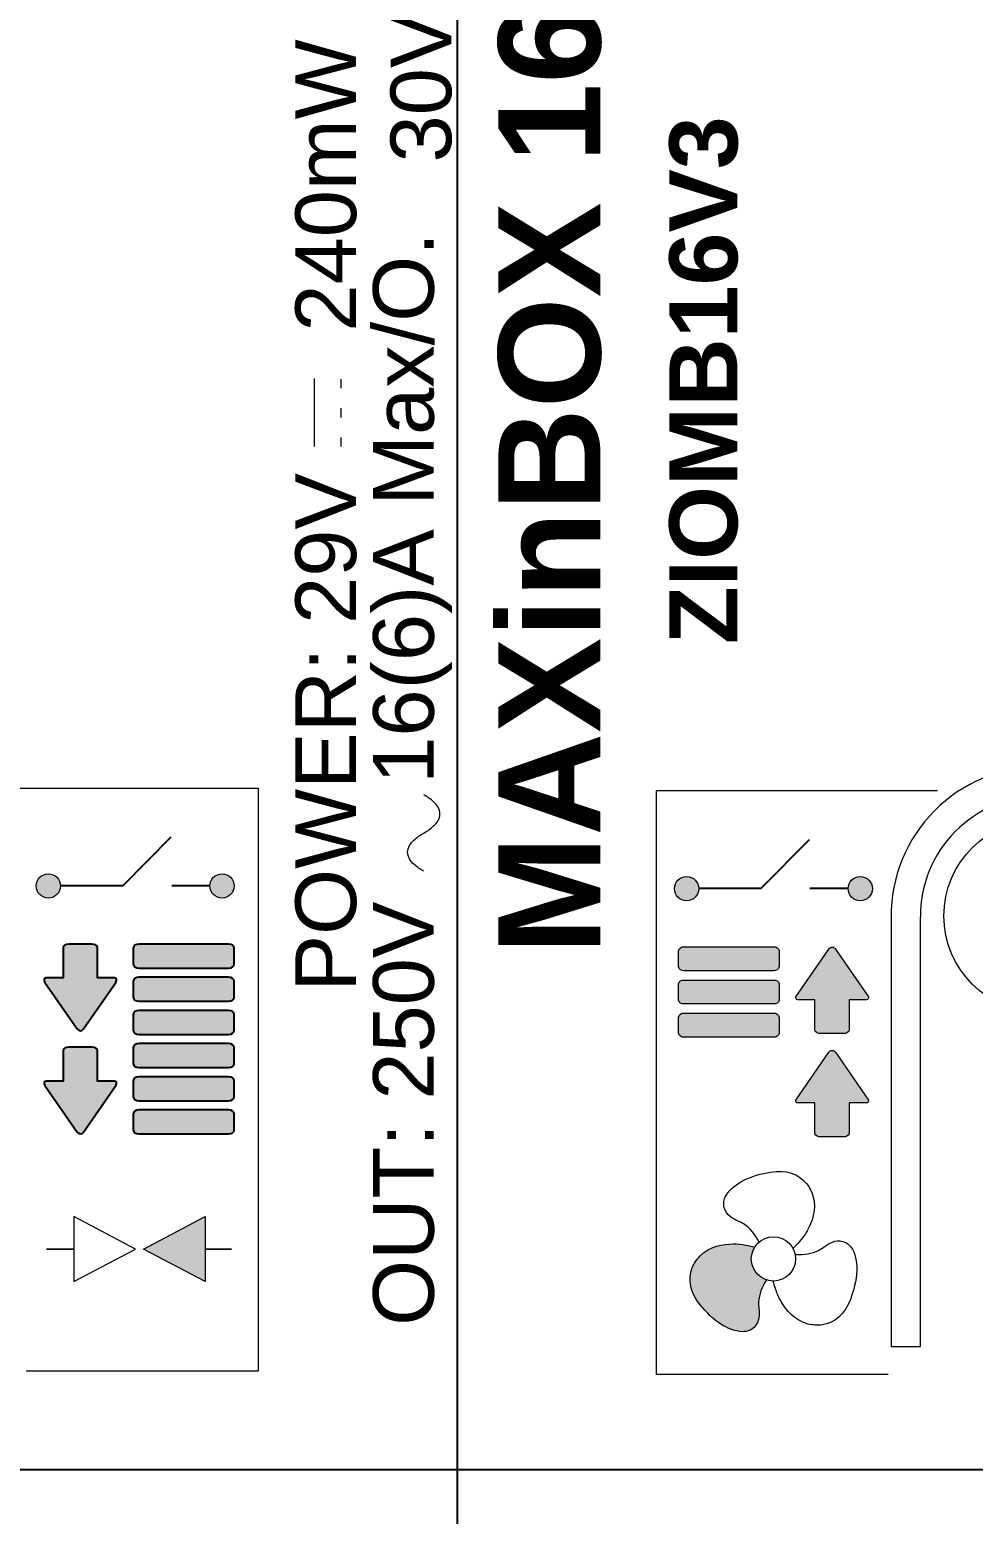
# Model space of a CAD drawing. Header units: millimetres. Extents: x -174 to 283928, y 1291 to 21053.
# Drawn here: x 9606.29 to 9625.7, y 20312.83 to 20343.39 of the extents above; entities that cross this region are included whole.
import ezdxf
from ezdxf.enums import TextEntityAlignment as Align

# ---------------------------------------------------------------- set-up
doc = ezdxf.new("R2010")
doc.units = ezdxf.units.MM
doc.layers.add('Enclosure', color=7, linetype='Continuous')
doc.layers.add('Serigraph', color=7, linetype='Continuous')
doc.styles.add('Arial', font='arial.ttf')
doc.styles.add('Arial Rounded', font='')
doc.styles.get('Arial Rounded').set_extended_font_data('Arial Rounded MT Bold')

# ---------------------------------------------------------------- blocks, each defined once
blk = doc.blocks.new('*U204')
at = {"ltscale": 2}
blk.add_lwpolyline([(0, 20), (0, -20), (839.99999645911, -20.00000000765696), (839.99999645911, 19.99999999234304), (0, 19.9999999996071)], dxfattribs=at)
blk.add_lwpolyline([(290.2340403863927, 2.999999997493259), (306.2340403863927, 2.999999997493259, -0.414213562373095), (308.2340403863927, 0.9999999974932585), (308.2340403863927, -1.000000002506741, -0.414213562373095), (306.2340403863927, -3.000000002506741), (290.2340403863927, -3.000000002506741, -0.414213562373095), (288.2340403863927, -1.000000002506741), (288.2340403863927, 0.9999999974932585, -0.414213562373095)], format="xyb", close=True, dxfattribs=at)
blk = doc.blocks.new('ZIOMB16V3_ENCLOSURE')
at = {"layer": 'Enclosure'}
for p, q in [((0.967602599612178, 42.3964691466462), (0.967602599612178, -47.60353085335379)), ((140.9676025996122, -25.03291113746002), (0.967602599612178, -25.03291113746002))]:
    blk.add_line(p, q, dxfattribs=at)
blk.add_lwpolyline([(140.9676025996122, 42.3964691466462), (140.9676025996122, -47.60353085335379)], dxfattribs=at)
at = {"layer": 'Enclosure', "lineweight": 9}
blk.add_lwpolyline([(9.893908367378003, -13.65118074435239), (9.893908367378003, -22.49576568627188), (10.49771947618626, -22.49576568627188), (10.49771948797877, -13.65118074435239)], dxfattribs=at)
blk.add_circle((12.96753960762851, -13.62925278795254), 1.986127310598921, dxfattribs=at)
for centre, radius, start, end in [((12.96753960762851, -13.62925278795163), 3.073709458669156, 90.04670820428187, 180.4087536669767), ((12.96810700624098, -13.62981961123322), 2.470484923534017, 90.07127225222281, 180.5087599232379)]:
    blk.add_arc(centre, radius, start, end, dxfattribs=at)
blk = doc.blocks.new('ZIOMB16V3_SERIGRAPH')
at = {"layer": 'Serigraph'}
h = blk.add_hatch(color=256, dxfattribs=at)
h.dxf.hatch_style = 1
h.paths.add_polyline_path([(4.967376213875467, -10.46367920590566, 1), (4.467376213875467, -10.46367920590566, 1)])
h = blk.add_hatch(color=256, dxfattribs=at)
h.dxf.hatch_style = 1
h.paths.add_polyline_path([(8.541085976743032, -10.46367920590566, 1), (8.041085976743032, -10.46367920590566, 1)])
h = blk.add_hatch(color=256, dxfattribs=at)
h.dxf.hatch_style = 1
h.paths.add_polyline_path([(131.8354555297339, -10.40791275452316, 1), (131.3354555297339, -10.40791275452316, 1)])
h = blk.add_hatch(color=256, dxfattribs=at)
h.dxf.hatch_style = 1
h.paths.add_polyline_path([(135.4091652926015, -10.40791275452316, 1), (134.9091652926015, -10.40791275452316, 1)])
h = blk.add_hatch(color=256, dxfattribs=at)
h.dxf.hatch_style = 2
edge = h.paths.add_edge_path()
edge.add_spline(control_points=[(132.9705289115561, -12.39570703758669), (132.9705289115561, -12.39570703758669), (132.3076015283766, -13.35183400605761), (132.3076015283766, -13.35183400605761), (132.2721070929371, -13.40317039260786), (132.2135377461875, -13.40317039260786), (132.1783608553985, -13.35183400605761), (132.1783608553985, -13.35183400605761), (131.5151159275681, -12.39570703758669), (131.5151159275681, -12.39570703758669), (131.482023416094, -12.34832231790493), (131.4933817603403, -12.30901734565974), (131.5378380114878, -12.30333682453634), (131.5378380114878, -12.30333682453634), (131.888619002683, -12.30333682453634), (131.888619002683, -12.30333682453634), (131.888619002683, -12.30333682453634), (131.888619002683, -11.671952194078), (131.888619002683, -11.671952194078), (131.888619002683, -11.63610493034262), (131.942001786799, -11.60682025622769), (132.0064280682234, -11.60682025622769), (132.0064280682234, -11.60682025622769), (132.4791814881616, -11.60682025622769), (132.4791814881616, -11.60682025622769), (132.5436077695865, -11.60682025622769), (132.597343381092, -11.63610493034262), (132.597343381092, -11.671952194078), (132.597343381092, -11.671952194078), (132.597343381092, -12.30333682453634), (132.597343381092, -12.30333682453634), (132.597343381092, -12.30333682453634), (132.9481243722873, -12.30333682453634), (132.9481243722873, -12.30333682453634), (132.9925806234348, -12.30901734565974), (133.0039416653947, -12.34832231790493), (132.9705289115561, -12.39570703758669)], knot_values=[0, 0, 0, 0, 1, 1, 1, 2, 2, 2, 3, 3, 3, 4, 4, 4, 5, 5, 5, 6, 6, 6, 7, 7, 7, 8, 8, 8, 9, 9, 9, 10, 10, 10, 11, 11, 11, 12, 12, 12, 12], degree=3, periodic=0)
h = blk.add_hatch(color=256, dxfattribs=at)
h.dxf.hatch_style = 2
edge = h.paths.add_edge_path()
edge.add_spline(control_points=[(135.292133138136, -11.60632629786902), (135.3555362201293, -11.60632629786902), (135.4072282296449, -11.64316147832174), (135.4072282296449, -11.68814697169033), (135.4072282296449, -11.68814697169033), (135.4072282296449, -11.68814697169033), (135.4072282296449, -11.68814697169033), (135.4072282296449, -11.68814697169033), (135.4072282296449, -12.0168409765714), (135.4072282296449, -12.0168409765714), (135.4072282296449, -12.06214401459907), (135.3555362201293, -12.09919089149149), (135.292133138136, -12.09919089149149), (135.292133138136, -12.09919089149149), (135.292133138136, -12.09919089149149), (135.292133138136, -12.09919089149149), (135.292133138136, -12.09919089149149), (133.4480807839993, -12.09919089149149), (133.4480807839993, -12.09919089149149), (133.384677702006, -12.09919089149149), (133.3329884893626, -12.06214401459907), (133.3329884893626, -12.0168409765714), (133.3329884893626, -12.0168409765714), (133.3329884893626, -12.0168409765714), (133.3329884893626, -12.0168409765714), (133.3329884893626, -12.0168409765714), (133.3329884893626, -11.68814697169033), (133.3329884893626, -11.68814697169033), (133.3329884893626, -11.64316147832174), (133.384677702006, -11.60632629786902), (133.4480807839993, -11.60632629786902), (133.4480807839993, -11.60632629786902), (133.4480807839993, -11.60632629786902), (133.4480807839993, -11.60632629786902), (133.4480807839993, -11.60632629786902), (135.292133138136, -11.60632629786902), (135.292133138136, -11.60632629786902)], knot_values=[0, 0, 0, 0, 1, 1, 1, 2, 2, 2, 3, 3, 3, 4, 4, 4, 5, 5, 5, 6, 6, 6, 7, 7, 7, 8, 8, 8, 9, 9, 9, 10, 10, 10, 11, 11, 11, 12, 12, 12, 12], degree=3, periodic=0)
h = blk.add_hatch(color=256, dxfattribs=at)
h.dxf.hatch_style = 1
h.paths.add_polyline_path([(4.664289180266678, -11.6620574665105), (4.664289180266678, -11.66204798410055, 0.3754197289689309), (4.549237462490509, -11.74220872247426), (4.549237462490509, -12.07479654692471, 0.37541972896893), (4.664289180266678, -12.15495728529842), (6.508691595785421, -12.15495729883716, 0.3754197289689313), (6.623743314738476, -12.07479656215239), (6.623783874097625, -11.74237219320113, 0.375870682602925), (6.508691603022271, -11.66204799763929)])
h = blk.add_hatch(color=256, dxfattribs=at)
h.dxf.hatch_style = 1
h.paths.add_polyline_path([(7.779673606134565, -11.70760707825067, 0.2593702651017204), (7.712050044771331, -11.66907223218479, 0.2593702650229525), (7.644426483436291, -11.70760707825067), (6.965961980830798, -12.69378299374986, 0.5254335897127645), (7.004406273511449, -12.74959008697735), (7.35794392239859, -12.74959008697735), (7.35794392239859, -13.38810419716284, 0.24962253170569), (7.47065453443156, -13.44811368981501), (7.712050044785428, -13.44811368981501), (7.953445555139296, -13.44811368981501, 0.24962253170569), (8.066156167172267, -13.38810419716284), (8.066156167172267, -12.74959008697735), (8.419693816059407, -12.74959008697735, 0.5254335897127645), (8.458138108740059, -12.69378299374986)])
h = blk.add_hatch(color=256, dxfattribs=at)
h.dxf.hatch_style = 1
h.paths.add_polyline_path([(6.508691588963756, -12.83778891882977, 0.3754197289689312), (6.623743307916811, -12.757628182145), (6.623783867275961, -12.42520381319375, 0.3758706826029283), (6.508691596200606, -12.3448796176319), (4.664289173445012, -12.34488908650311), (4.664289173445012, -12.34487960409316, 0.3754197289689311), (4.549237455668844, -12.42504034246687), (4.549237455668844, -12.75762816691733, 0.3754197289689291), (4.664289173445012, -12.83778890529103)])
h = blk.add_hatch(color=256, dxfattribs=at)
h.dxf.hatch_style = 2
edge = h.paths.add_edge_path()
edge.add_spline(control_points=[(135.292133138136, -12.28904731487761), (135.3555362201293, -12.28904731487761), (135.4072282296449, -12.3262706054687), (135.4072282296449, -12.3712208160981), (135.4072282296449, -12.3712208160981), (135.4072282296449, -12.3712208160981), (135.4072282296449, -12.3712208160981), (135.4072282296449, -12.3712208160981), (135.4072282296449, -12.69995010371927), (135.4072282296449, -12.69995010371927), (135.4072282296449, -12.74490031434776), (135.3555362201293, -12.78230001863936), (135.292133138136, -12.78230001863936), (135.292133138136, -12.78230001863936), (135.292133138136, -12.78230001863936), (135.292133138136, -12.78230001863936), (135.292133138136, -12.78230001863936), (133.4480807839993, -12.78230001863936), (133.4480807839993, -12.78230001863936), (133.384677702006, -12.78230001863936), (133.3329884893626, -12.74490031434776), (133.3329884893626, -12.69995010371927), (133.3329884893626, -12.69995010371927), (133.3329884893626, -12.69995010371927), (133.3329884893626, -12.69995010371927), (133.3329884893626, -12.69995010371927), (133.3329884893626, -12.3712208160981), (133.3329884893626, -12.3712208160981), (133.3329884893626, -12.3262706054687), (133.384677702006, -12.28904731487761), (133.4480807839993, -12.28904731487761), (133.4480807839993, -12.28904731487761), (133.4480807839993, -12.28904731487761), (133.4480807839993, -12.28904731487761), (133.4480807839993, -12.28904731487761), (135.292133138136, -12.28904731487761), (135.292133138136, -12.28904731487761)], knot_values=[0, 0, 0, 0, 1, 1, 1, 2, 2, 2, 3, 3, 3, 4, 4, 4, 5, 5, 5, 6, 6, 6, 7, 7, 7, 8, 8, 8, 9, 9, 9, 10, 10, 10, 11, 11, 11, 12, 12, 12, 12], degree=3, periodic=0)
h = blk.add_hatch(color=256, dxfattribs=at)
h.dxf.hatch_style = 1
h.paths.add_polyline_path([(6.508691595787241, -13.52078742776595, 0.3754197289689313), (6.623743314740295, -13.44062669108118), (6.623783874099443, -13.10820232212992, 0.375870682602925), (6.508691603024089, -13.02787812656808), (4.664289180268497, -13.02788759543929), (4.664289180268497, -13.02787811302934, 0.3754197289689309), (4.549237462492329, -13.10803885140305), (4.549237462492329, -13.44062667585351, 0.3754197289689294), (4.664289180268497, -13.52078741422721)])
h = blk.add_hatch(color=256, dxfattribs=at)
h.dxf.hatch_style = 2
edge = h.paths.add_edge_path()
edge.add_spline(control_points=[(135.292133138136, -12.97212115928538), (135.3555362201293, -12.97212115928538), (135.4072282296449, -13.00899162247729), (135.4072282296449, -13.05397711584588), (135.4072282296449, -13.05397711584588), (135.4072282296449, -13.05397711584588), (135.4072282296449, -13.05397711584588), (135.4072282296449, -13.05397711584588), (135.4072282296449, -13.38284753442745), (135.4072282296449, -13.38284753442745), (135.4072282296449, -13.42797415875553), (135.3555362201293, -13.46502103564704), (135.292133138136, -13.46502103564704), (135.292133138136, -13.46502103564704), (135.292133138136, -13.46502103564704), (135.292133138136, -13.46502103564704), (135.292133138136, -13.46502103564704), (133.4480807839993, -13.46502103564704), (133.4480807839993, -13.46502103564704), (133.384677702006, -13.46502103564704), (133.3329884893626, -13.42797415875553), (133.3329884893626, -13.38284753442745), (133.3329884893626, -13.38284753442745), (133.3329884893626, -13.38284753442745), (133.3329884893626, -13.38284753442745), (133.3329884893626, -13.38284753442745), (133.3329884893626, -13.05397711584588), (133.3329884893626, -13.05397711584588), (133.3329884893626, -13.00899162247729), (133.384677702006, -12.97212115928538), (133.4480807839993, -12.97212115928538), (133.4480807839993, -12.97212115928538), (133.4480807839993, -12.97212115928538), (133.4480807839993, -12.97212115928538), (133.4480807839993, -12.97212115928538), (135.292133138136, -12.97212115928538), (135.292133138136, -12.97212115928538)], knot_values=[0, 0, 0, 0, 1, 1, 1, 2, 2, 2, 3, 3, 3, 4, 4, 4, 5, 5, 5, 6, 6, 6, 7, 7, 7, 8, 8, 8, 9, 9, 9, 10, 10, 10, 11, 11, 11, 12, 12, 12, 12], degree=3, periodic=0)
h = blk.add_hatch(color=256, dxfattribs=at)
h.dxf.hatch_style = 2
edge = h.paths.add_edge_path()
edge.add_spline(control_points=[(132.9705289115561, -14.51884591089343), (132.9705289115561, -14.51884591089343), (132.3076015283766, -15.47536098950364), (132.3076015283766, -15.47536098950364), (132.2721070929371, -15.52705020345307), (132.2135377461875, -15.52705020345307), (132.1783608553985, -15.47536098950364), (132.1783608553985, -15.47536098950364), (131.5151159275681, -14.51884591089343), (131.5151159275681, -14.51884591089343), (131.482023416094, -14.47163760491126), (131.4933817603403, -14.43219150170658), (131.5378380114878, -14.42651098058319), (131.5378380114878, -14.42651098058319), (131.888619002683, -14.42651098058319), (131.888619002683, -14.42651098058319), (131.888619002683, -14.42651098058319), (131.888619002683, -13.79494993642525), (131.888619002683, -13.79494993642525), (131.888619002683, -13.75927908638947), (131.942001786799, -13.72999441227453), (132.0064280682234, -13.72999441227453), (132.0064280682234, -13.72999441227453), (132.4791814881616, -13.72999441227453), (132.4791814881616, -13.72999441227453), (132.5436077695865, -13.72999441227453), (132.597343381092, -13.75927908638947), (132.597343381092, -13.79494993642525), (132.597343381092, -13.79494993642525), (132.597343381092, -14.42651098058319), (132.597343381092, -14.42651098058319), (132.597343381092, -14.42651098058319), (132.9481243722873, -14.42651098058319), (132.9481243722873, -14.42651098058319), (132.9925806234348, -14.43219150170658), (133.0039416653947, -14.47163760491126), (132.9705289115561, -14.51884591089343)], knot_values=[0, 0, 0, 0, 1, 1, 1, 2, 2, 2, 3, 3, 3, 4, 4, 4, 5, 5, 5, 6, 6, 6, 7, 7, 7, 8, 8, 8, 9, 9, 9, 10, 10, 10, 11, 11, 11, 12, 12, 12, 12], degree=3, periodic=0)
h = blk.add_hatch(color=256, dxfattribs=at)
h.dxf.hatch_style = 2
edge = h.paths.add_edge_path()
edge.add_spline(control_points=[(135.292133138136, -13.65487745903407), (135.3555362201293, -13.65487745903407), (135.4072282296449, -13.69174792222598), (135.4072282296449, -13.73705096025456), (135.4072282296449, -13.73705096025456), (135.4072282296449, -13.73705096025456), (135.4072282296449, -13.73705096025456), (135.4072282296449, -13.73705096025456), (135.4072282296449, -14.06560383417614), (135.4072282296449, -14.06560383417614), (135.4072282296449, -14.11073045850422), (135.3555362201293, -14.14777733539573), (135.292133138136, -14.14777733539573), (135.292133138136, -14.14777733539573), (135.292133138136, -14.14777733539573), (135.292133138136, -14.14777733539573), (135.292133138136, -14.14777733539573), (133.4480807839993, -14.14777733539573), (133.4480807839993, -14.14777733539573), (133.384677702006, -14.14777733539573), (133.3329884893626, -14.11073045850422), (133.3329884893626, -14.06560383417614), (133.3329884893626, -14.06560383417614), (133.3329884893626, -14.06560383417614), (133.3329884893626, -14.06560383417614), (133.3329884893626, -14.06560383417614), (133.3329884893626, -13.73705096025456), (133.3329884893626, -13.73705096025456), (133.3329884893626, -13.69174792222598), (133.384677702006, -13.65487745903407), (133.4480807839993, -13.65487745903407), (133.4480807839993, -13.65487745903407), (133.4480807839993, -13.65487745903407), (133.4480807839993, -13.65487745903407), (133.4480807839993, -13.65487745903407), (135.292133138136, -13.65487745903407), (135.292133138136, -13.65487745903407)], knot_values=[0, 0, 0, 0, 1, 1, 1, 2, 2, 2, 3, 3, 3, 4, 4, 4, 5, 5, 5, 6, 6, 6, 7, 7, 7, 8, 8, 8, 9, 9, 9, 10, 10, 10, 11, 11, 11, 12, 12, 12, 12], degree=3, periodic=0)
h = blk.add_hatch(color=256, dxfattribs=at)
h.dxf.hatch_style = 1
h.paths.add_polyline_path([(7.779673606134565, -13.83344287341717, 0.2593702651017204), (7.712050044771331, -13.79490802735128, 0.2593702650229525), (7.644426483436291, -13.83344287341717), (6.965961980830798, -14.81961878891636, 0.5254335897127645), (7.004406273511449, -14.87542588214384), (7.35794392239859, -14.87542588214384), (7.35794392239859, -15.51393999232934, 0.24962253170569), (7.47065453443156, -15.57394948498151), (7.712050044785428, -15.57394948498151), (7.953445555139296, -15.57394948498151, 0.24962253170569), (8.066156167172267, -15.51393999232934), (8.066156167172267, -14.87542588214384), (8.419693816059407, -14.87542588214384, 0.5254335897127645), (8.458138108740059, -14.81961878891636)])
h = blk.add_hatch(color=256, dxfattribs=at)
h.dxf.hatch_style = 2
edge = h.paths.add_edge_path()
edge.add_spline(control_points=[(135.292133138136, -14.33763375878185), (135.3555362201293, -14.33763375878185), (135.4072282296449, -14.37482176663376), (135.4072282296449, -14.41980726000234), (135.4072282296449, -14.41980726000234), (135.4072282296449, -14.41980726000234), (135.4072282296449, -14.41980726000234), (135.4072282296449, -14.41980726000234), (135.4072282296449, -14.74832485118473), (135.4072282296449, -14.74832485118473), (135.4072282296449, -14.79348675825291), (135.3555362201293, -14.8308511798035), (135.292133138136, -14.8308511798035), (135.292133138136, -14.8308511798035), (135.292133138136, -14.8308511798035), (135.292133138136, -14.8308511798035), (135.292133138136, -14.8308511798035), (133.4480807839993, -14.8308511798035), (133.4480807839993, -14.8308511798035), (133.384677702006, -14.8308511798035), (133.3329884893626, -14.79348675825291), (133.3329884893626, -14.74832485118473), (133.3329884893626, -14.74832485118473), (133.3329884893626, -14.74832485118473), (133.3329884893626, -14.74832485118473), (133.3329884893626, -14.74832485118473), (133.3329884893626, -14.41980726000234), (133.3329884893626, -14.41980726000234), (133.3329884893626, -14.37482176663376), (133.384677702006, -14.33763375878185), (133.4480807839993, -14.33763375878185), (133.4480807839993, -14.33763375878185), (133.4480807839993, -14.33763375878185), (133.4480807839993, -14.33763375878185), (133.4480807839993, -14.33763375878185), (135.292133138136, -14.33763375878185), (135.292133138136, -14.33763375878185)], knot_values=[0, 0, 0, 0, 1, 1, 1, 2, 2, 2, 3, 3, 3, 4, 4, 4, 5, 5, 5, 6, 6, 6, 7, 7, 7, 8, 8, 8, 9, 9, 9, 10, 10, 10, 11, 11, 11, 12, 12, 12, 12], degree=3, periodic=0)
h = blk.add_hatch(color=256, dxfattribs=at)
h.dxf.hatch_style = 2
edge = h.paths.add_edge_path()
edge.add_spline(control_points=[(135.292133138136, -15.02035477579134), (135.3555362201293, -15.02035477579134), (135.4072282296449, -15.05757806638245), (135.4072282296449, -15.10252827701184), (135.4072282296449, -15.10252827701184), (135.4072282296449, -15.10252827701184), (135.4072282296449, -15.10252827701184), (135.4072282296449, -15.10252827701184), (135.4072282296449, -15.43143397833169), (135.4072282296449, -15.43143397833169), (135.4072282296449, -15.47656060266068), (135.3555362201293, -15.51360747955219), (135.292133138136, -15.51360747955219), (135.292133138136, -15.51360747955219), (135.292133138136, -15.51360747955219), (135.292133138136, -15.51360747955219), (135.292133138136, -15.51360747955219), (133.4480807839993, -15.51360747955219), (133.4480807839993, -15.51360747955219), (133.384677702006, -15.51360747955219), (133.3329884893626, -15.47656060266068), (133.3329884893626, -15.43143397833169), (133.3329884893626, -15.43143397833169), (133.3329884893626, -15.43143397833169), (133.3329884893626, -15.43143397833169), (133.3329884893626, -15.43143397833169), (133.3329884893626, -15.10252827701184), (133.3329884893626, -15.10252827701184), (133.3329884893626, -15.05757806638245), (133.384677702006, -15.02035477579134), (133.4480807839993, -15.02035477579134), (133.4480807839993, -15.02035477579134), (133.4480807839993, -15.02035477579134), (133.4480807839993, -15.02035477579134), (133.4480807839993, -15.02035477579134), (135.292133138136, -15.02035477579134), (135.292133138136, -15.02035477579134)], knot_values=[0, 0, 0, 0, 1, 1, 1, 2, 2, 2, 3, 3, 3, 4, 4, 4, 5, 5, 5, 6, 6, 6, 7, 7, 7, 8, 8, 8, 9, 9, 9, 10, 10, 10, 11, 11, 11, 12, 12, 12, 12], degree=3, periodic=0)
h = blk.add_hatch(color=256, dxfattribs=at)
h.dxf.hatch_style = 2
h.paths.add_polyline_path([(134.8087419723879, -17.21296536395526), (134.8087419723879, -18.5529332597665), (133.5407889304679, -17.88330213926052)])
h = blk.add_hatch(color=256, dxfattribs=at)
h.dxf.hatch_style = 1
edge = h.paths.add_edge_path()
edge.add_spline(control_points=[(4.990407536897237, -18.02794581244254), (4.924958056041759, -18.09582980400429), (4.86808228076461, -18.18177855839369), (4.835375181705786, -18.26603374126827)], knot_values=[7, 7, 7, 7, 8, 8, 8, 8], degree=3, periodic=0)
edge.add_spline(control_points=[(4.835375181705786, -18.26603374126827), (4.736654077967613, -18.51445951288335), (4.796952278928528, -18.79474559862521), (4.998698980563858, -19.03251598279186)], knot_values=[6, 6, 6, 6, 7, 7, 7, 7], degree=3, periodic=0)
edge.add_spline(control_points=[(4.998698980563858, -19.03251598279186), (5.117919355664071, -19.17530523115621), (5.265189508274489, -19.33450095357168), (5.441426789608158, -19.4402786077828)], knot_values=[5, 5, 5, 5, 6, 6, 6, 6], degree=3, periodic=0)
edge.add_spline(control_points=[(5.441426789608158, -19.4402786077828), (5.529986464512604, -19.49352026228755), (5.705554412011224, -19.58398520738339), (5.870923571525054, -19.58398520738339)], knot_values=[4, 4, 4, 4, 5, 5, 5, 5], degree=3, periodic=0)
edge.add_spline(control_points=[(5.870923571525054, -19.58398520738339), (5.966539794230812, -19.58398520738339), (6.045784826037562, -19.55501807792845), (6.106259440693974, -19.49507270284286)], knot_values=[3, 3, 3, 3, 4, 4, 4, 4], degree=3, periodic=0)
edge.add_spline(control_points=[(6.106259440693974, -19.49507270284286), (6.227386135089091, -19.37758117898576), (6.214789145875328, -19.23355703472609), (6.204452354156272, -19.10572766807874)], knot_values=[2, 2, 2, 2, 3, 3, 3, 3], degree=3, periodic=0)
edge.add_spline(control_points=[(6.204452354156272, -19.10572766807874), (6.199970395493437, -19.0579901209978), (6.196195142419582, -19.01078181501563), (6.19859436867182, -18.96823083069941)], knot_values=[1, 1, 1, 1, 2, 2, 2, 2], degree=3, periodic=0)
edge.add_spline(control_points=[(6.19859436867182, -18.96823083069941), (6.207732598074472, -18.82163104642697), (6.267184013298901, -18.66003609769925), (6.361918167529438, -18.51823476605224)], knot_values=[0, 0, 0, 0, 1, 1, 1, 1], degree=3, periodic=0)
edge.add_arc((6.504756644260397, -18.08591536609512), 0.4552845050672384, 148.0041039167228, 251.7168284288103, ccw=False)
edge.add_spline(control_points=[(6.11863620653321, -17.84467899212834), (6.063668722590137, -17.82938537811626), (6.003373127608027, -17.81479443894679), (5.937784361941339, -17.80139533956318)], knot_values=[10, 10, 10, 10, 10.996754785895, 10.996754785895, 10.996754785895, 10.996754785895], degree=3, periodic=0)
edge.add_spline(control_points=[(5.937784361941339, -17.80139533956318), (5.848377901300409, -17.78484773455167), (5.758936157921197, -17.7769444008147), (5.671258551491518, -17.7769444008147)], knot_values=[9, 9, 9, 9, 10, 10, 10, 10], degree=3, periodic=0)
edge.add_spline(control_points=[(5.671258551491518, -17.7769444008147), (5.471769945153028, -17.7769444008147), (5.192683479617699, -17.81984821252919), (4.990407536897237, -18.02794581244254)], knot_values=[8, 8, 8, 8, 9, 9, 9, 9], degree=3, periodic=0)
at = {"layer": 'Serigraph', "lineweight": 5}
for points in [[(137.0616624806432, -1.359186703813975), (137.0616624806432, 0.0404090224237734)], [(137.6101679412265, -0.1642661517189481), (137.6101679412265, 0.0211093636999067)], [(137.6101679412265, -0.7624144411947782), (137.6101679412265, -0.5763332709775569)], [(137.6101679412265, -1.359186703813975), (137.6101679412265, -1.17381118839512)], [(9.883665907650991, -8.453550948488754), (4.091473912508263, -8.453550948488754), (4.091473912508263, -20.45536303462197), (8.866181133942517, -20.45536303462197)], [(130.1122742246987, -8.39796091080676), (135.904782618232, -8.39796091080676), (135.904782618232, -20.39977299693906), (131.1298989831036, -20.39977299693906)], [(132.1112001617011, -17.21296536395526), (132.1112001617011, -18.5529332597665), (133.3798616081321, -17.88330213926052), (132.1112001617011, -17.21296536395526)], [(134.8087419723879, -17.21296536395526), (134.8087419723879, -18.5529332597665), (133.5407889304679, -17.88330213926052), (134.8087419723879, -17.21296536395526)], [(6.20808542546456, -17.73834508336696), (6.20808542546456, -17.73834508336696)], [(6.960772096674191, -17.99453305775952), (6.960772096674191, -17.99453305775952)], [(132.1112001617011, -17.88294931186134), (131.5798773950137, -17.88259648446215), (131.5450886143539, -17.88259648446215), (131.5788541955826, -17.88259648446215), (132.1112001617011, -17.88294931186134)], [(135.3224939350507, -17.88259648446215), (135.3555538614992, -17.88259648446215), (135.3207650808395, -17.88259648446215), (134.8087419723879, -17.88294931186134), (135.3224939350507, -17.88259648446215)]]:
    blk.add_lwpolyline(points, dxfattribs=at)
for points in [[(139.3095357554287, -10.1075509852717, -0.0657960425329097), (139.1066368121858, -9.96061347084742, -0.2159289047564863), (138.9774171753371, -9.713757058423653, -0.1717079800189418), (138.9774171753371, -9.713757058423653, -0.1717079800189418), (138.9774171753371, -9.713757058423653, -0.2159289047564863), (139.1066368121858, -9.466900645999882, -0.0657960425329097), (139.3095357554287, -9.319963131575603, 0.0657960425329097), (139.5124346986715, -9.173025617151325, 0.2159289047564863), (139.6416543355202, -8.926169204727557, 0.1717079800189418), (139.6416543355202, -8.926169204727557, 0.1717079800189418), (139.6416543355202, -8.926169204727557, 0.2159289047564863), (139.5124346986715, -8.67931279230379, 0.0657960425329097), (139.3095357554287, -8.532375277879508)], [(4.664289180266678, -12.15495728529842), (4.664289180266678, -12.15495728529842, -0.3754197289689309), (4.549237462490509, -12.07479654692471), (4.549237462490509, -11.74220872247426), (4.549237462490509, -11.74220872247426, -0.3754197289689309), (4.664289180266678, -11.66204798410055), (4.664289180266678, -11.6620574665105), (6.508691603022271, -11.66204799763929, -0.3754197289689309), (6.623743319621552, -11.74220873770193), (6.623783894041026, -11.74220873770193), (6.623743314738476, -12.07479656215239, -0.3754197289689309), (6.508691595785421, -12.15495729883716), (4.664289173029828, -12.15495728529842)], [(7.712050044771331, -11.66907223218479, -0.2593702651017197), (7.779673606134565, -11.70760707825067), (8.458138108740059, -12.69378299374986, -0.5254335897127634), (8.419693816059407, -12.74959008697735), (8.066156167172267, -12.74959008697735), (8.066156167172267, -13.38810419716284, -0.2496225317056901), (7.953445555139296, -13.44811368981501), (7.712050044785428, -13.44811368981501), (7.47065453443156, -13.44811368981501, -0.2496225317056901), (7.35794392239859, -13.38810419716284), (7.35794392239859, -12.74959008697735), (7.004406273511449, -12.74959008697735, -0.5254335897127634), (6.965961980830798, -12.69378299374986), (7.644426483436291, -11.70760707825067, -0.2593702650229485), (7.712050044771331, -11.66907223218479)], [(4.664289173445012, -12.83778890529103), (4.664289173445012, -12.83778890529103, -0.3754197289689309), (4.549237455668844, -12.75762816691733), (4.549237455668844, -12.42504034246687), (4.549237455668844, -12.42504034246687, -0.3754197289689309), (4.664289173445012, -12.34487960409316), (4.664289173445012, -12.34488908650311), (6.508691596200606, -12.3448796176319, -0.3754197289689309), (6.623743312799887, -12.42504035769454), (6.62378388721936, -12.42504035769454), (6.623743307916811, -12.757628182145, -0.3754197289689309), (6.508691588963756, -12.83778891882977), (4.664289166208163, -12.83778890529103)], [(4.664289180268497, -13.52078741422721), (4.664289180268497, -13.52078741422721, -0.3754197289689309), (4.549237462492329, -13.44062667585351), (4.549237462492329, -13.10803885140305), (4.549237462492329, -13.10803885140305, -0.3754197289689309), (4.664289180268497, -13.02787811302934), (4.664289180268497, -13.02788759543929), (6.508691603024089, -13.02787812656808, -0.3754197289689309), (6.623743319623372, -13.10803886663072), (6.623783894042844, -13.10803886663072), (6.623743314740295, -13.44062669108118, -0.3754197289689309), (6.508691595787241, -13.52078742776595), (4.664289173031647, -13.52078741422721)], [(7.712050044771331, -13.79490802735128, -0.2593702651017197), (7.779673606134565, -13.83344287341717), (8.458138108740059, -14.81961878891636, -0.5254335897127634), (8.419693816059407, -14.87542588214384), (8.066156167172267, -14.87542588214384), (8.066156167172267, -15.51393999232934, -0.2496225317056901), (7.953445555139296, -15.57394948498151), (7.712050044785428, -15.57394948498151), (7.47065453443156, -15.57394948498151, -0.2496225317056901), (7.35794392239859, -15.51393999232934), (7.35794392239859, -14.87542588214384), (7.004406273511449, -14.87542588214384, -0.5254335897127634), (6.965961980830798, -14.81961878891636), (7.644426483436291, -13.83344287341717, -0.2593702650229485), (7.712050044771331, -13.79490802735128)]]:
    blk.add_lwpolyline(points, format="xyb", dxfattribs=at)
at = {"layer": 'Serigraph'}
for points in [[(7.238306121694222, -9.462072785707477), (6.245844081412543, -10.46367920590475), (4.967376213875467, -10.46367920590566)], [(134.1063854375527, -9.40630633432498), (133.113923397271, -10.40791275452225), (131.8354555297339, -10.40791275452316)], [(8.041085976743032, -10.46367920590566), (7.254801762966963, -10.46367920590566)], [(134.9091652926015, -10.40791275452316), (134.1228810788254, -10.40791275452316)]]:
    blk.add_lwpolyline(points, dxfattribs=at)
at = {"layer": 'Serigraph', "lineweight": 5}
for centre, radius in [((4.717376213875467, -10.46367920590566), 0.25), ((8.291085976743032, -10.46367920590566), 0.25), ((131.5854555297339, -10.40791275452316), 0.25), ((135.1591652926015, -10.40791275452316), 0.25), ((6.504756644260397, -18.08591536609512), 0.4552845050672384)]:
    blk.add_circle(centre, radius, dxfattribs=at)
at = {"layer": 'Serigraph'}
for points in [[(132.9705289115561, -12.39570703758669), (132.9705289115561, -12.39570703758669), (132.3076015283766, -13.35183400605761), (132.3076015283766, -13.35183400605761), (132.2721070929371, -13.40317039260786), (132.2135377461875, -13.40317039260786), (132.1783608553985, -13.35183400605761), (132.1783608553985, -13.35183400605761), (131.5151159275681, -12.39570703758669), (131.5151159275681, -12.39570703758669), (131.482023416094, -12.34832231790493), (131.4933817603403, -12.30901734565974), (131.5378380114878, -12.30333682453634), (131.5378380114878, -12.30333682453634), (131.888619002683, -12.30333682453634), (131.888619002683, -12.30333682453634), (131.888619002683, -12.30333682453634), (131.888619002683, -11.671952194078), (131.888619002683, -11.671952194078), (131.888619002683, -11.63610493034262), (131.942001786799, -11.60682025622769), (132.0064280682234, -11.60682025622769), (132.0064280682234, -11.60682025622769), (132.4791814881616, -11.60682025622769), (132.4791814881616, -11.60682025622769), (132.5436077695865, -11.60682025622769), (132.597343381092, -11.63610493034262), (132.597343381092, -11.671952194078), (132.597343381092, -11.671952194078), (132.597343381092, -12.30333682453634), (132.597343381092, -12.30333682453634), (132.597343381092, -12.30333682453634), (132.9481243722873, -12.30333682453634), (132.9481243722873, -12.30333682453634), (132.9925806234348, -12.30901734565974), (133.0039416653947, -12.34832231790493), (132.9705289115561, -12.39570703758669)], [(135.292133138136, -11.60632629786902), (135.3555362201293, -11.60632629786902), (135.4072282296449, -11.64316147832174), (135.4072282296449, -11.68814697169033), (135.4072282296449, -11.68814697169033), (135.4072282296449, -11.68814697169033), (135.4072282296449, -11.68814697169033), (135.4072282296449, -11.68814697169033), (135.4072282296449, -12.0168409765714), (135.4072282296449, -12.0168409765714), (135.4072282296449, -12.06214401459907), (135.3555362201293, -12.09919089149149), (135.292133138136, -12.09919089149149), (135.292133138136, -12.09919089149149), (135.292133138136, -12.09919089149149), (135.292133138136, -12.09919089149149), (135.292133138136, -12.09919089149149), (133.4480807839993, -12.09919089149149), (133.4480807839993, -12.09919089149149), (133.384677702006, -12.09919089149149), (133.3329884893626, -12.06214401459907), (133.3329884893626, -12.0168409765714), (133.3329884893626, -12.0168409765714), (133.3329884893626, -12.0168409765714), (133.3329884893626, -12.0168409765714), (133.3329884893626, -12.0168409765714), (133.3329884893626, -11.68814697169033), (133.3329884893626, -11.68814697169033), (133.3329884893626, -11.64316147832174), (133.384677702006, -11.60632629786902), (133.4480807839993, -11.60632629786902), (133.4480807839993, -11.60632629786902), (133.4480807839993, -11.60632629786902), (133.4480807839993, -11.60632629786902), (133.4480807839993, -11.60632629786902), (135.292133138136, -11.60632629786902), (135.292133138136, -11.60632629786902)], [(135.292133138136, -12.28904731487761), (135.3555362201293, -12.28904731487761), (135.4072282296449, -12.3262706054687), (135.4072282296449, -12.3712208160981), (135.4072282296449, -12.3712208160981), (135.4072282296449, -12.3712208160981), (135.4072282296449, -12.3712208160981), (135.4072282296449, -12.3712208160981), (135.4072282296449, -12.69995010371927), (135.4072282296449, -12.69995010371927), (135.4072282296449, -12.74490031434776), (135.3555362201293, -12.78230001863936), (135.292133138136, -12.78230001863936), (135.292133138136, -12.78230001863936), (135.292133138136, -12.78230001863936), (135.292133138136, -12.78230001863936), (135.292133138136, -12.78230001863936), (133.4480807839993, -12.78230001863936), (133.4480807839993, -12.78230001863936), (133.384677702006, -12.78230001863936), (133.3329884893626, -12.74490031434776), (133.3329884893626, -12.69995010371927), (133.3329884893626, -12.69995010371927), (133.3329884893626, -12.69995010371927), (133.3329884893626, -12.69995010371927), (133.3329884893626, -12.69995010371927), (133.3329884893626, -12.3712208160981), (133.3329884893626, -12.3712208160981), (133.3329884893626, -12.3262706054687), (133.384677702006, -12.28904731487761), (133.4480807839993, -12.28904731487761), (133.4480807839993, -12.28904731487761), (133.4480807839993, -12.28904731487761), (133.4480807839993, -12.28904731487761), (133.4480807839993, -12.28904731487761), (135.292133138136, -12.28904731487761), (135.292133138136, -12.28904731487761)], [(135.292133138136, -12.97212115928538), (135.3555362201293, -12.97212115928538), (135.4072282296449, -13.00899162247729), (135.4072282296449, -13.05397711584588), (135.4072282296449, -13.05397711584588), (135.4072282296449, -13.05397711584588), (135.4072282296449, -13.05397711584588), (135.4072282296449, -13.05397711584588), (135.4072282296449, -13.38284753442745), (135.4072282296449, -13.38284753442745), (135.4072282296449, -13.42797415875553), (135.3555362201293, -13.46502103564704), (135.292133138136, -13.46502103564704), (135.292133138136, -13.46502103564704), (135.292133138136, -13.46502103564704), (135.292133138136, -13.46502103564704), (135.292133138136, -13.46502103564704), (133.4480807839993, -13.46502103564704), (133.4480807839993, -13.46502103564704), (133.384677702006, -13.46502103564704), (133.3329884893626, -13.42797415875553), (133.3329884893626, -13.38284753442745), (133.3329884893626, -13.38284753442745), (133.3329884893626, -13.38284753442745), (133.3329884893626, -13.38284753442745), (133.3329884893626, -13.38284753442745), (133.3329884893626, -13.05397711584588), (133.3329884893626, -13.05397711584588), (133.3329884893626, -13.00899162247729), (133.384677702006, -12.97212115928538), (133.4480807839993, -12.97212115928538), (133.4480807839993, -12.97212115928538), (133.4480807839993, -12.97212115928538), (133.4480807839993, -12.97212115928538), (133.4480807839993, -12.97212115928538), (135.292133138136, -12.97212115928538), (135.292133138136, -12.97212115928538)], [(132.9705289115561, -14.51884591089343), (132.9705289115561, -14.51884591089343), (132.3076015283766, -15.47536098950364), (132.3076015283766, -15.47536098950364), (132.2721070929371, -15.52705020345307), (132.2135377461875, -15.52705020345307), (132.1783608553985, -15.47536098950364), (132.1783608553985, -15.47536098950364), (131.5151159275681, -14.51884591089343), (131.5151159275681, -14.51884591089343), (131.482023416094, -14.47163760491126), (131.4933817603403, -14.43219150170658), (131.5378380114878, -14.42651098058319), (131.5378380114878, -14.42651098058319), (131.888619002683, -14.42651098058319), (131.888619002683, -14.42651098058319), (131.888619002683, -14.42651098058319), (131.888619002683, -13.79494993642525), (131.888619002683, -13.79494993642525), (131.888619002683, -13.75927908638947), (131.942001786799, -13.72999441227453), (132.0064280682234, -13.72999441227453), (132.0064280682234, -13.72999441227453), (132.4791814881616, -13.72999441227453), (132.4791814881616, -13.72999441227453), (132.5436077695865, -13.72999441227453), (132.597343381092, -13.75927908638947), (132.597343381092, -13.79494993642525), (132.597343381092, -13.79494993642525), (132.597343381092, -14.42651098058319), (132.597343381092, -14.42651098058319), (132.597343381092, -14.42651098058319), (132.9481243722873, -14.42651098058319), (132.9481243722873, -14.42651098058319), (132.9925806234348, -14.43219150170658), (133.0039416653947, -14.47163760491126), (132.9705289115561, -14.51884591089343)], [(135.292133138136, -13.65487745903407), (135.3555362201293, -13.65487745903407), (135.4072282296449, -13.69174792222598), (135.4072282296449, -13.73705096025456), (135.4072282296449, -13.73705096025456), (135.4072282296449, -13.73705096025456), (135.4072282296449, -13.73705096025456), (135.4072282296449, -13.73705096025456), (135.4072282296449, -14.06560383417614), (135.4072282296449, -14.06560383417614), (135.4072282296449, -14.11073045850422), (135.3555362201293, -14.14777733539573), (135.292133138136, -14.14777733539573), (135.292133138136, -14.14777733539573), (135.292133138136, -14.14777733539573), (135.292133138136, -14.14777733539573), (135.292133138136, -14.14777733539573), (133.4480807839993, -14.14777733539573), (133.4480807839993, -14.14777733539573), (133.384677702006, -14.14777733539573), (133.3329884893626, -14.11073045850422), (133.3329884893626, -14.06560383417614), (133.3329884893626, -14.06560383417614), (133.3329884893626, -14.06560383417614), (133.3329884893626, -14.06560383417614), (133.3329884893626, -14.06560383417614), (133.3329884893626, -13.73705096025456), (133.3329884893626, -13.73705096025456), (133.3329884893626, -13.69174792222598), (133.384677702006, -13.65487745903407), (133.4480807839993, -13.65487745903407), (133.4480807839993, -13.65487745903407), (133.4480807839993, -13.65487745903407), (133.4480807839993, -13.65487745903407), (133.4480807839993, -13.65487745903407), (135.292133138136, -13.65487745903407), (135.292133138136, -13.65487745903407)], [(135.292133138136, -14.33763375878185), (135.3555362201293, -14.33763375878185), (135.4072282296449, -14.37482176663376), (135.4072282296449, -14.41980726000234), (135.4072282296449, -14.41980726000234), (135.4072282296449, -14.41980726000234), (135.4072282296449, -14.41980726000234), (135.4072282296449, -14.41980726000234), (135.4072282296449, -14.74832485118473), (135.4072282296449, -14.74832485118473), (135.4072282296449, -14.79348675825291), (135.3555362201293, -14.8308511798035), (135.292133138136, -14.8308511798035), (135.292133138136, -14.8308511798035), (135.292133138136, -14.8308511798035), (135.292133138136, -14.8308511798035), (135.292133138136, -14.8308511798035), (133.4480807839993, -14.8308511798035), (133.4480807839993, -14.8308511798035), (133.384677702006, -14.8308511798035), (133.3329884893626, -14.79348675825291), (133.3329884893626, -14.74832485118473), (133.3329884893626, -14.74832485118473), (133.3329884893626, -14.74832485118473), (133.3329884893626, -14.74832485118473), (133.3329884893626, -14.74832485118473), (133.3329884893626, -14.41980726000234), (133.3329884893626, -14.41980726000234), (133.3329884893626, -14.37482176663376), (133.384677702006, -14.33763375878185), (133.4480807839993, -14.33763375878185), (133.4480807839993, -14.33763375878185), (133.4480807839993, -14.33763375878185), (133.4480807839993, -14.33763375878185), (133.4480807839993, -14.33763375878185), (135.292133138136, -14.33763375878185), (135.292133138136, -14.33763375878185)], [(135.292133138136, -15.02035477579134), (135.3555362201293, -15.02035477579134), (135.4072282296449, -15.05757806638245), (135.4072282296449, -15.10252827701184), (135.4072282296449, -15.10252827701184), (135.4072282296449, -15.10252827701184), (135.4072282296449, -15.10252827701184), (135.4072282296449, -15.10252827701184), (135.4072282296449, -15.43143397833169), (135.4072282296449, -15.43143397833169), (135.4072282296449, -15.47656060266068), (135.3555362201293, -15.51360747955219), (135.292133138136, -15.51360747955219), (135.292133138136, -15.51360747955219), (135.292133138136, -15.51360747955219), (135.292133138136, -15.51360747955219), (135.292133138136, -15.51360747955219), (133.4480807839993, -15.51360747955219), (133.4480807839993, -15.51360747955219), (133.384677702006, -15.51360747955219), (133.3329884893626, -15.47656060266068), (133.3329884893626, -15.43143397833169), (133.3329884893626, -15.43143397833169), (133.3329884893626, -15.43143397833169), (133.3329884893626, -15.43143397833169), (133.3329884893626, -15.43143397833169), (133.3329884893626, -15.10252827701184), (133.3329884893626, -15.10252827701184), (133.3329884893626, -15.05757806638245), (133.384677702006, -15.02035477579134), (133.4480807839993, -15.02035477579134), (133.4480807839993, -15.02035477579134), (133.4480807839993, -15.02035477579134), (133.4480807839993, -15.02035477579134), (133.4480807839993, -15.02035477579134), (135.292133138136, -15.02035477579134), (135.292133138136, -15.02035477579134)]]:
    blk.add_open_spline(points, degree=3, knots=[0, 0, 0, 0, 1, 1, 1, 2, 2, 2, 3, 3, 3, 4, 4, 4, 5, 5, 5, 6, 6, 6, 7, 7, 7, 8, 8, 8, 9, 9, 9, 10, 10, 10, 11, 11, 11, 12, 12, 12, 12], dxfattribs=at)
at = {"layer": 'Serigraph', "lineweight": 5}
for points, knots in [([(6.208843009502287, -17.73991088445038), (6.208590898138481, -17.73938870543245), (6.208338371992795, -17.73886677063839), (6.20808542546456, -17.73834508336696), (6.133497715206431, -17.58451233741581), (6.02235708733815, -17.45220206280211), (5.899890700248761, -17.37189854679602), (5.863690610029153, -17.34847080750407), (5.821139626787952, -17.32832436302325), (5.778236856199328, -17.30817791854153), (5.662296735784366, -17.25338382348147), (5.529986464512604, -17.19220355249965), (5.490716775999316, -17.02891503225621), (5.469017891510703, -16.94670624829561), (5.483307400807916, -16.8631567202203), (5.529986464512604, -16.7809832189998), (5.613888817868428, -16.63628870268186), (5.778942510997238, -16.53015822107065), (5.870076785789023, -16.47984503397785), (6.049771775545195, -16.38045355568758), (6.261503492319206, -16.33236318120836), (6.444268080369056, -16.29965608132372), (6.751968847238457, -16.24383878680621), (7.024351592363018, -16.33236318120836), (7.190074617473327, -16.54169567701703), (7.245891910580213, -16.61250813599074), (7.292253429634001, -16.70484306630189), (7.318609635671237, -16.795978383456), (7.397325426392852, -17.07506485604173), (7.295675855317312, -17.33813296471473), (7.195931552148068, -17.51059499733148), (7.151651714695617, -17.58708797742858), (7.099644957401325, -17.65994683531537), (7.040722783261571, -17.72853648167549), (6.995560877334355, -17.77987286822574), (6.954210576969218, -17.82429383775635), (6.912540592453296, -17.8644455957594), (6.911470216232827, -17.86547697331954), (6.9103996290778, -17.8665055339645), (6.909329041922773, -17.86753409460945), (6.90821499261483, -17.86860441127575), (6.907100943306888, -17.86967472794205), (6.905986893998942, -17.87074504460835)], [-0.003391262815385, -0.003391262815385, -0.003391262815385, -0.0033912628115293, 0, 0, 0, 1, 1, 1, 2, 2, 2, 3, 3, 3, 4, 4, 4, 5, 5, 5, 6, 6, 6, 7, 7, 7, 8, 8, 8, 9, 9, 9, 10, 10, 10, 11, 11, 11, 11.02568698387983, 11.02568698387983, 11.02568698387983, 11.0524167708765, 11.0524167708765, 11.0524167708765, 11.0524167708765]), ([(6.950613710171182, -17.99374456089683), (6.95399989237103, -17.99402341481365), (6.957386022662376, -17.99428668451966), (6.960772096674191, -17.99453305775952), (7.130977103854092, -18.00691729946376), (7.301039910157669, -17.97660942589229), (7.431938875175546, -17.91165390174157), (7.470713523524863, -17.89133104356116), (7.508783598912486, -17.86515125055686), (7.548406114815407, -17.83706618959897), (7.653514481729416, -17.76487770376954), (7.772557355719073, -17.68132817569332), (7.934681541451027, -17.72853648167549), (8.016149385814968, -17.75041178041212), (8.080928494629914, -17.80467663437341), (8.128983585155765, -17.88752050765217), (8.211334599502607, -18.03087427985358), (8.221000968482713, -18.22676405176227), (8.21944962967882, -18.33134209281726), (8.21599081954355, -18.53615839791948), (8.151035297034467, -18.74393845317374), (8.088337869820862, -18.91915253950284), (7.982207390891744, -19.2128813491465), (7.769981715771791, -19.40531341254447), (7.506207958964751, -19.44355990259302), (7.416095843544098, -19.45753186759268), (7.312893831952351, -19.45044003687346), (7.221758517100169, -19.42789436607856), (6.941296024743678, -19.35690549340617), (6.763683781525287, -19.13674119644858), (6.663761999723648, -18.96463199123011), (6.620681775398223, -18.88778618373473), (6.583493768485822, -18.80596550991342), (6.552974199245909, -18.71962864538474), (6.530428529021263, -18.65626084452944), (6.513034138691182, -18.59800904095957), (6.499416059695249, -18.54116854698552)], [-0.0198940916481562, -0.0198940916481562, -0.0198940916481562, -0.0198940916481562, 0, 0, 0, 1, 1, 1, 2, 2, 2, 3, 3, 3, 4, 4, 4, 5, 5, 5, 6, 6, 6, 7, 7, 7, 8, 8, 8, 9, 9, 9, 10, 10, 10, 11, 11, 11, 11]), ([(6.361930139351897, -18.51821684660373), (6.361926148681959, -18.51822281971837), (6.361922158074321, -18.51822879286757), (6.361918167529438, -18.51823476605224), (6.267184013298901, -18.66003609769925), (6.207732598074472, -18.82163104642697), (6.19859436867182, -18.96823083069941), (6.196195142419582, -19.01078181501563), (6.199970395493437, -19.0579901209978), (6.204452354156272, -19.10572766807874), (6.214789145875328, -19.23355703472609), (6.227386135089091, -19.37758117898576), (6.106259440693974, -19.49507270284286), (6.045784826037562, -19.55501807792845), (5.966539794230812, -19.58398520738339), (5.870923571525054, -19.58398520738339), (5.705554412011224, -19.58398520738339), (5.529986464512604, -19.49352026228755), (5.441426789608158, -19.4402786077828), (5.265189508274489, -19.33450095357168), (5.117919355664071, -19.17530523115621), (4.998698980563858, -19.03251598279186), (4.796952278928528, -18.79474559862521), (4.736654077967613, -18.51445951288335), (4.835375181705786, -18.26603374126827), (4.86808228076461, -18.18177855839369), (4.924958056041759, -18.09582980400429), (4.990407536897237, -18.02794581244254), (5.192683479617699, -17.81984821252919), (5.471769945153028, -17.7769444008147), (5.671258551491518, -17.7769444008147), (5.758936157921197, -17.7769444008147), (5.848377901300409, -17.78484773455167), (5.937784361941339, -17.80139533956318), (6.003373127608027, -17.81479443894679), (6.063668722590137, -17.82938537811626), (6.11863620653321, -17.84467899212834)], [-4.21236131143e-05, -4.21236131143e-05, -4.21236131143e-05, -4.21236131143e-05, 0, 0, 0, 1, 1, 1, 2, 2, 2, 3, 3, 3, 4, 4, 4, 5, 5, 5, 6, 6, 6, 7, 7, 7, 8, 8, 8, 9, 9, 9, 10, 10, 10, 10.996754785895, 10.996754785895, 10.996754785895, 10.996754785895])]:
    blk.add_open_spline(points, degree=3, knots=knots, dxfattribs=at)
at = {"layer": 'Serigraph', "char_height": 1.25, "attachment_point": 8, "rotation": 90, "style": 'Arial'}
for s, insert in [('30V     7A Max/O.', (139.8927124147851, 11.37382492375582)), ('POWER: 29V      240mW', (137.9349338201052, -2.781148684819163)), ('OUT: 250V     16(6)A Max/O.', (139.8924785506253, -8.207895703744725))]:
    blk.add_mtext(s, dxfattribs=dict(at, insert=insert))
at = {"layer": 'Serigraph', "attachment_point": 5, "rotation": 90, "style": 'Arial Rounded'}
for s, insert, char_height in [('\\pxqc;MAXinBOX 16 v3', (1.912030378759249, 0), 2.1), ('\\pxqc;ZIOMB16V3', (5.074484629117144, 1.819e-12), 1.399999999999999)]:
    blk.add_mtext_dynamic_manual_height_columns(s, width=28.97901710473468, gutter_width=12.5, heights=[0], dxfattribs=dict(at, insert=insert, char_height=char_height))
blk = doc.blocks.new('ZIOMB16V3_ATT_DEF')
blk.add_wipeout([(0, 45), (140, 45), (140, -45), (0, -45)])
at = {"layer": 'Enclosure'}
blk.add_blockref('ZIOMB16V3_ENCLOSURE', (-0.967602599612178, 2.603530853353788), dxfattribs=at)
at = {"layer": 'Serigraph'}
blk.add_blockref('ZIOMB16V3_SERIGRAPH', (0, 0), dxfattribs=at)
at = {"color": 3, "style": 'Arial', "flags": 2}
blk.add_attdef('REFERENCE', text='', height=2.5, dxfattribs=at).set_placement((34.24719890203415, 28.94404266689094), align=Align.CENTER)
at = {"color": 3, "style": 'Arial'}
blk.add_attdef('PHYSICAL_ADD.', text='', height=2.5, dxfattribs=at).set_placement((108.2450141619074, 28.95918338258548), align=Align.CENTER)

msp = doc.modelspace()

# ---------------------------------------------------------------- block references
at = {"color": 1}
msp.add_blockref('*U204', (9321.852798085147, 20336.17217098424), dxfattribs=at)

# ---------------------------------------------------------------- next in the draw order: block references
msp.add_blockref('ZIOMB16V3_ATT_DEF', (9615.08683847154, 20336.17217098424))

# ---------------------------------------------------------------- next in the draw order: block references
msp.add_blockref('ZIOMB16V3_ATT_DEF', (9475.08683847154, 20336.17217098424))

doc.saveas('drawing.dxf')
